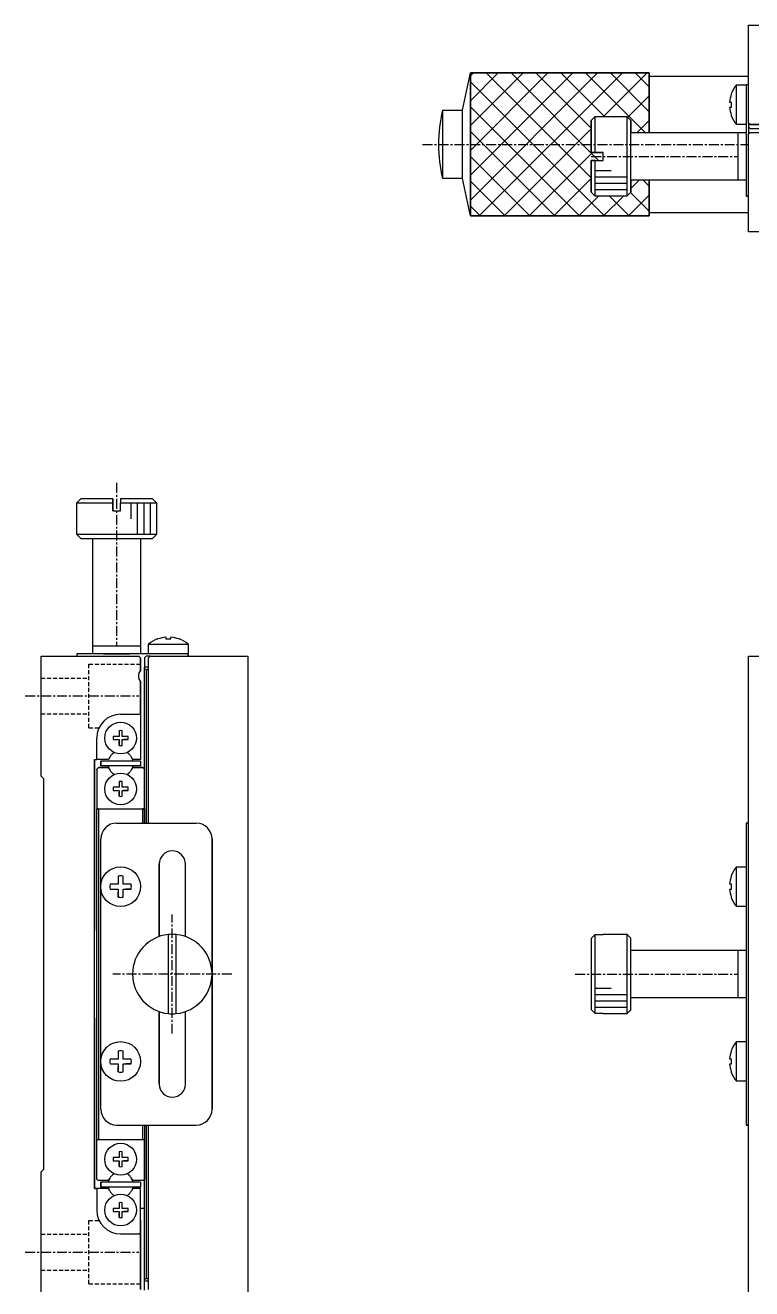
# Model space of a CAD drawing. Extents: x 934 to 1360, y 22 to 305.
# Drawn here: x 934.1 to 1025.5, y 144.3 to 303.3 of the extents above; entities that cross this region are included whole.
import ezdxf

# ---------------------------------------------------------------- set-up
doc = ezdxf.new("R2010")
doc.units = 0
doc.linetypes.add('CENTER', pattern=[2, 1.25, -0.25, 0.25, -0.25])
doc.linetypes.add('DASHED', pattern=[0.75, 0.5, -0.25])
doc.layers.get('0').update_dxf_attribs({"linetype": 'CONTINUOUS'})
for name, color, linetype in [('1', 7, 'CONTINUOUS'), ('2', 7, 'CONTINUOUS'), ('CENTER', 1, 'CENTER')]:
    doc.layers.add(name, color=color, linetype=linetype)

msp = doc.modelspace()

# ---------------------------------------------------------------- linework, layer by layer
at = {"color": 3, "linetype": 'CONTINUOUS'}
for p, q in [((990.45, 297.3), (990.07, 296.92)), ((993.57, 297.3), (990.07, 293.8)), ((996.7, 297.3), (990.07, 290.67)), ((999.82, 297.3), (990.07, 287.55)), ((1002.95, 297.3), (990.07, 284.42)), ((1006.07, 297.3), (990.07, 281.3)), ((990.07, 279.3), (990.07, 297.3)), ((990.07, 297.3), (1012.57, 297.3)), ((1006.95, 279.3), (990.07, 296.17)), ((1009.2, 297.3), (991.2, 279.3)), ((1005.27, 284.1), (992.07, 297.3)), ((1006.2, 286.3), (995.2, 297.3)), ((1005.27, 290.35), (998.32, 297.3)), ((1006.95, 291.8), (1001.45, 297.3)), ((1012.07, 289.8), (1004.57, 297.3)), ((1012.32, 297.3), (1006.82, 291.8)), ((1012.57, 292.42), (1007.7, 297.3)), ((1012.57, 295.55), (1010.82, 297.3)), ((1012.57, 297.3), (1012.57, 289.8)), ((1012.57, 294.42), (1009.86, 291.71)), ((1003.82, 279.3), (990.07, 293.05)), ((1005.27, 291.3), (1005.27, 287.3)), ((1012.57, 291.3), (1011.07, 289.8)), ((1000.7, 279.3), (990.07, 289.92)), ((1005.27, 290.25), (994.32, 279.3)), ((997.57, 279.3), (990.07, 286.8)), ((1005.45, 287.3), (997.45, 279.3)), ((1005.77, 287.3), (1005.27, 287.3)), ((1005.27, 286.3), (1005.27, 282.3)), ((1005.77, 286.3), (1006.77, 286.3)), ((1006.77, 286.3), (1006.77, 287.3)), ((1007.77, 285), (1005.77, 285)), ((994.45, 279.3), (990.07, 283.67)), ((1005.27, 284), (1000.57, 279.3)), ((1009.77, 284.2), (1005.77, 284.2)), ((1009.77, 283.4), (1005.77, 283.4)), ((1011.32, 283.8), (1010.27, 282.75)), ((1012.57, 283.05), (1011.82, 283.8)), ((1012.57, 283.8), (1012.57, 279.3)), ((1006.2, 281.8), (1003.7, 279.3)), ((1009.77, 282.6), (1005.77, 282.6)), ((1009.32, 281.8), (1006.82, 279.3)), ((1010.07, 279.3), (1007.57, 281.8)), ((1012.57, 281.92), (1009.95, 279.3)), ((1012.57, 279.92), (1010.24, 282.26)), ((991.32, 279.3), (990.07, 280.55)), ((1012.57, 279.3), (990.07, 279.3)), ((947.37, 243.2), (947.37, 241.2)), ((948.17, 243.2), (948.17, 239.2)), ((948.97, 243.2), (948.97, 239.2)), ((949.77, 243.2), (949.77, 239.2)), ((1007.77, 182.1), (1005.77, 182.1)), ((1009.77, 181.3), (1005.77, 181.3)), ((1009.77, 180.5), (1005.77, 180.5)), ((1009.77, 179.7), (1005.77, 179.7))]:
    msp.add_line(p, q, dxfattribs=at)
at = {"color": 3, "linetype": 'DASHED'}
for p, q in [((942.07, 214.9), (942.07, 222.9)), ((942.07, 222.9), (948.57, 222.9)), ((936.07, 221.15), (942.07, 221.15)), ((936.07, 216.65), (942.07, 216.65)), ((942.07, 214.9), (943.37, 214.9)), ((942.07, 144.9), (942.07, 152.9)), ((942.07, 152.9), (943.37, 152.9)), ((936.07, 151.15), (942.07, 151.15)), ((936.07, 146.65), (942.07, 146.65)), ((942.07, 144.9), (948.57, 144.9))]:
    msp.add_line(p, q, dxfattribs=at)
at = {"layer": '1', "color": 7, "linetype": 'CONTINUOUS'}
for p, q in [((1025.07, 303.3), (1105.07, 303.3)), ((1025.07, 291), (1025.07, 303.3)), ((989.07, 292.6), (990.07, 297.3)), ((1012.57, 297.3), (1012.57, 296.9)), ((1012.57, 289.8), (1012.57, 296.9)), ((1012.57, 296.9), (1025.07, 296.9)), ((1023.55, 290.8), (1023.55, 295.8)), ((1023.55, 295.8), (1024.77, 295.8)), ((1025.07, 295.8), (1024.77, 295.8)), ((1024.77, 295.8), (1024.77, 293.8)), ((1022.91, 294.62), (1022.91, 294.65)), ((1022.91, 294.62), (1022.91, 294.65)), ((986.57, 292.6), (986.57, 284)), ((986.57, 292.6), (989.07, 292.6)), ((989.07, 284), (989.07, 292.6)), ((1022.91, 293.6), (1022.7, 293.6)), ((1022.7, 293), (1022.91, 293)), ((1022.91, 293), (1022.91, 293.6)), ((1024.77, 293.8), (1024.77, 283.8)), ((1005.27, 291.3), (1005.77, 291.8)), ((1005.27, 291.3), (1005.27, 287.3)), ((1005.77, 287.3), (1005.77, 291.8)), ((1005.77, 291.8), (1009.77, 291.8)), ((1009.77, 291.8), (1009.77, 281.8)), ((1009.77, 291.8), (1010.27, 291.3)), ((1010.27, 282.3), (1010.27, 291.3)), ((1022.91, 291.95), (1022.91, 291.98)), ((1022.91, 291.95), (1022.91, 291.98)), ((1025.07, 291), (1025.07, 290.5)), ((1025.27, 290.8), (1025.07, 291)), ((1025.07, 291), (1025.27, 290.8)), ((1010.27, 289.8), (1023.77, 289.8)), ((1024.77, 290.8), (1023.55, 290.8)), ((1023.77, 286.8), (1023.77, 289.8)), ((1023.77, 286.8), (1023.77, 289.8)), ((1023.77, 289.8), (1024.77, 289.8)), ((1025.07, 290.5), (1025.07, 289.6)), ((1025.07, 290.5), (1025.07, 289.6)), ((1025.27, 290.3), (1025.07, 290.5)), ((1025.07, 290.5), (1025.27, 290.3)), ((1025.07, 289.6), (1025.27, 289.8)), ((1025.07, 277.3), (1025.07, 289.6)), ((1025.37, 290.8), (1025.27, 290.8)), ((1025.27, 290.8), (1027.62, 290.8)), ((1025.27, 290.3), (1026.47, 290.3)), ((1025.27, 290.3), (1026.47, 290.3)), ((1025.27, 289.8), (1025.37, 289.8)), ((1046.07, 290.8), (1025.37, 290.8)), ((1025.37, 289.8), (1026.91, 289.8)), ((1005.27, 287.3), (1005.77, 287.3)), ((1005.77, 286.3), (1005.27, 286.3)), ((1005.27, 286.3), (1005.27, 282.3)), ((1005.77, 287.3), (1006.77, 287.3)), ((1006.77, 287.3), (1005.77, 287.3)), ((1005.77, 281.8), (1005.77, 286.3)), ((1006.77, 286.3), (1006.77, 287.3)), ((1023.77, 283.8), (1023.77, 286.8)), ((1023.77, 283.8), (1023.77, 286.8)), ((989.07, 284), (986.57, 284)), ((990.07, 279.3), (989.07, 284)), ((1023.77, 283.8), (1010.27, 283.8)), ((1012.57, 279.7), (1012.57, 283.8)), ((1024.77, 283.8), (1023.77, 283.8)), ((1024.77, 283.8), (1024.77, 281.8)), ((1005.77, 281.8), (1005.27, 282.3)), ((1009.77, 281.8), (1005.77, 281.8)), ((1010.27, 282.3), (1009.77, 281.8)), ((1024.77, 281.8), (1025.07, 281.8)), ((1025.07, 281.8), (1024.77, 281.8)), ((1012.57, 279.7), (1012.57, 279.3)), ((1025.07, 279.7), (1012.57, 279.7)), ((1105.07, 277.3), (1025.07, 277.3)), ((940.57, 243.2), (941.07, 243.7)), ((945.07, 243.7), (941.07, 243.7)), ((945.07, 243.7), (945.07, 243.2)), ((945.07, 243.7), (945.07, 243.7)), ((945.07, 243.2), (945.07, 243.7)), ((950.07, 243.7), (946.07, 243.7)), ((946.07, 243.7), (946.07, 243.2)), ((950.07, 243.7), (950.57, 243.2)), ((940.57, 243.2), (945.07, 243.2)), ((940.57, 239.2), (940.57, 243.2)), ((945.07, 243.2), (945.07, 242.2)), ((945.07, 242.2), (945.07, 243.2)), ((945.07, 242.2), (946.07, 242.2)), ((946.07, 243.2), (950.57, 243.2)), ((946.07, 242.2), (946.07, 243.2)), ((950.57, 243.2), (950.57, 239.2)), ((945.57, 239.2), (940.57, 239.2)), ((941.07, 238.7), (940.57, 239.2)), ((941.07, 238.7), (945.57, 238.7)), ((941.07, 238.7), (942.57, 238.7)), ((942.57, 238.7), (948.57, 238.7)), ((942.57, 238.7), (945.57, 238.7)), ((942.57, 225.2), (942.57, 238.7)), ((950.57, 239.2), (945.57, 239.2)), ((945.57, 238.7), (950.07, 238.7)), ((945.57, 238.7), (948.57, 238.7)), ((948.57, 238.7), (950.07, 238.7)), ((948.57, 238.7), (948.57, 225.2)), ((950.57, 239.2), (950.07, 238.7)), ((950.72, 226.07), (950.76, 226.07)), ((950.72, 226.07), (950.76, 226.07)), ((951.77, 226.28), (951.77, 226.07)), ((951.77, 226.07), (952.37, 226.07)), ((952.37, 226.07), (952.37, 226.28)), ((953.39, 226.07), (953.42, 226.07)), ((953.39, 226.07), (953.42, 226.07)), ((942.57, 224.2), (940.57, 224.2)), ((942.57, 224.2), (940.57, 224.2)), ((940.57, 224.2), (940.57, 223.9)), ((942.57, 225.2), (948.57, 225.2)), ((942.57, 225.2), (948.57, 225.2)), ((942.57, 224.2), (942.57, 225.2)), ((952.57, 224.2), (942.57, 224.2)), ((943.92, 224.2), (947.22, 224.2)), ((948.57, 225.2), (948.57, 224.2)), ((949.57, 224.2), (948.57, 224.2)), ((949.57, 225.42), (952.07, 225.42)), ((949.57, 224.2), (949.57, 225.42)), ((952.07, 225.42), (954.57, 225.42)), ((954.57, 224.2), (952.57, 224.2)), ((954.57, 225.42), (954.57, 224.2)), ((954.57, 223.9), (954.57, 224.2)), ((954.57, 224.2), (954.57, 223.9)), ((936.07, 223.9), (948.37, 223.9)), ((936.07, 208.8), (936.07, 223.9)), ((948.37, 223.9), (948.57, 223.7)), ((948.57, 223.7), (948.37, 223.9)), ((948.57, 223.7), (948.57, 223.6)), ((948.57, 223.6), (948.57, 223.7)), ((948.57, 223.6), (948.57, 222.06)), ((948.57, 222.06), (948.57, 223.6)), ((948.57, 222.9), (948.57, 222.06)), ((948.57, 222.9), (948.57, 222.06)), ((948.57, 222.9), (948.57, 222.06)), ((948.57, 222.9), (948.57, 222.06)), ((949.07, 223.7), (949.27, 223.9)), ((949.07, 223.7), (949.07, 222.5)), ((949.77, 223.9), (949.27, 223.9)), ((949.57, 223.7), (949.77, 223.9)), ((949.57, 223.6), (949.57, 223.7)), ((949.57, 202.9), (949.57, 223.6)), ((949.77, 223.9), (962.07, 223.9)), ((962.07, 223.9), (962.07, 143.9)), ((1025.07, 223.9), (1105.07, 223.9)), ((1025.07, 143.9), (1025.07, 223.9)), ((948.37, 221.71), (948.57, 222.06)), ((948.57, 220.74), (948.37, 221.09)), ((949.57, 222.5), (949.07, 222.5)), ((949.07, 222.4), (949.07, 222.5)), ((949.57, 222.5), (949.07, 222.5)), ((949.07, 222.4), (949.27, 222.2)), ((949.07, 202.9), (949.07, 222.4)), ((949.57, 222.2), (949.27, 222.2)), ((949.27, 222.2), (949.27, 202.9)), ((948.57, 220.74), (948.57, 216.6)), ((948.57, 216.6), (948.57, 220.74)), ((948.57, 220.74), (948.57, 216.6)), ((948.57, 220.74), (948.57, 216.6)), ((948.57, 220.74), (948.57, 216.6)), ((948.57, 220.74), (948.57, 216.6)), ((946.07, 216.6), (948.37, 216.6)), ((948.37, 216.6), (948.57, 216.6)), ((948.57, 216.6), (948.57, 210.9)), ((948.57, 216.6), (948.57, 214.9)), ((948.57, 216.6), (948.57, 214.9)), ((948.57, 216.6), (948.57, 210.9)), ((948.57, 216.6), (948.57, 214.9)), ((948.57, 216.6), (948.57, 214.9)), ((943.07, 210.9), (943.07, 213.6)), ((943.07, 210.9), (943.07, 213.6)), ((945.87, 213.8), (945.14, 213.8)), ((945.14, 213.4), (945.87, 213.4)), ((945.14, 213.4), (945.69, 213.4)), ((945.87, 214.53), (945.87, 213.8)), ((945.87, 214.53), (945.87, 213.99)), ((945.87, 213.4), (945.87, 212.67)), ((945.87, 212.67), (945.87, 213.21)), ((946.27, 213.8), (946.27, 214.53)), ((947, 213.8), (946.27, 213.8)), ((946.27, 213.4), (947, 213.4)), ((946.27, 212.67), (946.27, 213.4)), ((947, 213.4), (946.46, 213.4)), ((942.77, 156.9), (942.77, 210.9)), ((942.77, 210.9), (943.07, 210.9)), ((942.77, 210.9), (942.77, 189.4)), ((944.53, 210.9), (943.07, 210.9)), ((943.07, 209.7), (943.27, 209.9)), ((943.27, 209.9), (944.53, 209.9)), ((944.53, 209.9), (943.27, 209.9)), ((943.57, 210.7), (943.57, 210.1)), ((944.51, 210.7), (943.57, 210.7)), ((948.57, 210.7), (943.57, 210.7)), ((943.57, 210.1), (943.57, 210.7)), ((948.57, 210.1), (943.57, 210.1)), ((944.51, 210.7), (944.42, 210.7)), ((944.51, 210.7), (944.42, 210.7)), ((944.51, 210.7), (944.42, 210.7)), ((946.07, 210.7), (944.42, 210.7)), ((944.51, 210.7), (944.42, 210.7)), ((944.51, 210.7), (944.42, 210.7)), ((944.51, 210.7), (944.42, 210.7)), ((944.7, 211.19), (944.53, 210.9)), ((944.7, 211.19), (944.53, 210.9)), ((944.53, 209.9), (944.7, 209.61)), ((944.7, 209.61), (944.53, 209.9)), ((947.72, 210.7), (946.07, 210.7)), ((947.62, 210.9), (947.45, 211.19)), ((947.45, 209.61), (947.62, 209.9)), ((948.57, 210.9), (947.62, 210.9)), ((947.62, 209.9), (948.87, 209.9)), ((948.87, 209.9), (947.62, 209.9)), ((948.57, 210.7), (947.63, 210.7)), ((947.72, 210.7), (947.63, 210.7)), ((947.72, 210.7), (947.63, 210.7)), ((947.72, 210.7), (947.63, 210.7)), ((947.72, 210.7), (947.63, 210.7)), ((947.72, 210.7), (947.63, 210.7)), ((947.72, 210.7), (947.63, 210.7)), ((947.72, 210.7), (947.63, 210.7)), ((947.72, 210.7), (947.63, 210.7)), ((947.72, 210.7), (947.63, 210.7)), ((947.72, 210.7), (947.63, 210.7)), ((947.72, 210.7), (947.63, 210.7)), ((947.72, 210.7), (947.63, 210.7)), ((947.72, 210.7), (947.63, 210.7)), ((947.72, 210.7), (947.63, 210.7)), ((947.72, 210.7), (947.63, 210.7)), ((947.72, 210.7), (947.63, 210.7)), ((947.72, 210.7), (947.63, 210.7)), ((947.72, 210.7), (947.63, 210.7)), ((947.72, 210.7), (947.63, 210.7)), ((947.72, 210.7), (947.63, 210.7)), ((947.72, 210.7), (947.63, 210.7)), ((947.72, 210.7), (947.63, 210.7)), ((947.72, 210.7), (947.63, 210.7)), ((947.72, 210.7), (947.63, 210.7)), ((947.72, 210.7), (947.63, 210.7)), ((947.72, 210.7), (947.63, 210.7)), ((947.72, 210.7), (947.63, 210.7)), ((947.72, 210.7), (947.63, 210.7)), ((947.72, 210.7), (947.63, 210.7)), ((947.72, 210.7), (947.63, 210.7)), ((947.72, 210.7), (947.63, 210.7)), ((948.57, 210.7), (948.57, 210.1)), ((949.07, 209.7), (948.87, 209.9)), ((948.87, 209.9), (949.07, 209.7)), ((936.42, 208.45), (936.07, 208.8)), ((936.42, 159.35), (936.42, 208.45)), ((943.07, 209.6), (943.07, 209.7)), ((943.07, 209.6), (943.07, 204.7)), ((949.07, 209.7), (949.07, 209.6)), ((949.07, 204.7), (949.07, 209.6)), ((945.87, 207.4), (945.14, 207.4)), ((945.14, 207), (945.87, 207)), ((945.14, 207), (945.69, 207)), ((945.87, 208.13), (945.87, 207.4)), ((945.87, 208.13), (945.87, 207.59)), ((945.87, 207), (945.87, 206.27)), ((945.87, 206.27), (945.87, 206.81)), ((946.27, 207.4), (946.27, 208.13)), ((947, 207.4), (946.27, 207.4)), ((946.27, 207), (947, 207)), ((946.27, 206.27), (946.27, 207)), ((947, 207), (946.46, 207)), ((943.27, 204.7), (943.07, 204.7)), ((943.07, 204.7), (949.07, 204.7)), ((943.07, 163.1), (943.07, 204.7)), ((943.27, 204.7), (948.87, 204.7)), ((943.27, 204.7), (943.27, 163.1)), ((948.87, 202.9), (948.87, 204.7)), ((949.07, 204.7), (948.87, 204.7)), ((949.07, 204.7), (949.07, 202.9)), ((942.77, 202.9), (942.77, 196.9)), ((942.77, 202.9), (942.77, 196.9)), ((942.77, 202.9), (942.77, 196.9)), ((942.77, 202.9), (942.77, 196.9)), ((945.57, 202.9), (955.57, 202.9)), ((945.57, 202.9), (951.74, 202.9)), ((953.4, 202.9), (955.57, 202.9)), ((1025.07, 202.9), (1024.77, 202.9)), ((1024.77, 202.9), (1024.77, 200.9)), ((943.57, 194.9), (943.57, 200.9)), ((957.57, 200.9), (957.57, 183.9)), ((957.57, 183.9), (957.57, 200.9)), ((1024.77, 200.9), (1024.77, 166.9)), ((950.92, 197.75), (950.92, 188.62)), ((950.92, 188.62), (950.92, 197.75)), ((954.22, 188.62), (954.22, 197.75)), ((1023.55, 192.4), (1023.55, 197.4)), ((1023.55, 197.4), (1024.77, 197.4)), ((945.77, 196.22), (945.77, 195.2)), ((945.77, 196.22), (945.77, 195.54)), ((946.37, 195.2), (946.37, 196.22)), ((1022.91, 196.22), (1022.91, 196.25)), ((1022.91, 196.22), (1022.91, 196.25)), ((943.57, 172.9), (943.57, 194.9)), ((945.77, 195.2), (944.76, 195.2)), ((944.76, 194.6), (945.77, 194.6)), ((944.76, 194.6), (945.43, 194.6)), ((945.77, 194.6), (945.77, 193.58)), ((945.77, 193.58), (945.77, 194.26)), ((947.39, 195.2), (946.37, 195.2)), ((946.37, 194.6), (947.39, 194.6)), ((946.37, 193.58), (946.37, 194.6)), ((947.39, 194.6), (946.71, 194.6)), ((1022.91, 195.2), (1022.7, 195.2)), ((1022.7, 194.6), (1022.91, 194.6)), ((1022.91, 194.6), (1022.91, 195.2)), ((1022.91, 193.55), (1022.91, 193.58)), ((1022.91, 193.55), (1022.91, 193.58)), ((1024.77, 192.4), (1023.55, 192.4)), ((952.07, 188.87), (952.07, 178.92)), ((952.07, 188.37), (952.07, 179.43)), ((953.07, 178.92), (953.07, 188.87)), ((1005.77, 188.87), (1005.27, 188.37)), ((1005.27, 188.37), (1005.27, 179.43)), ((1005.77, 188.87), (1006.77, 188.87)), ((1005.77, 178.92), (1005.77, 188.87)), ((1006.77, 188.87), (1006.77, 188.9)), ((1006.77, 188.9), (1009.77, 188.9)), ((1009.77, 188.9), (1009.77, 178.9)), ((1009.77, 188.9), (1010.27, 188.4)), ((1010.27, 186.9), (1010.27, 188.4)), ((1010.27, 179.4), (1010.27, 188.4)), ((1010.27, 180.9), (1010.27, 186.9)), ((1010.27, 180.9), (1010.27, 186.9)), ((1010.27, 186.9), (1023.77, 186.9)), ((1023.77, 183.9), (1023.77, 186.9)), ((1023.77, 183.9), (1023.77, 186.9)), ((1023.77, 186.9), (1024.77, 186.9)), ((957.57, 183.9), (957.57, 166.9)), ((957.57, 166.9), (957.57, 183.9)), ((1023.77, 180.9), (1023.77, 183.9)), ((1023.77, 180.9), (1023.77, 183.9)), ((1010.27, 179.4), (1010.27, 180.9)), ((1023.77, 180.9), (1010.27, 180.9)), ((1024.77, 180.9), (1023.77, 180.9)), ((942.77, 178.4), (942.77, 156.9)), ((950.92, 179.18), (950.92, 170.05)), ((950.92, 170.05), (950.92, 179.18)), ((954.22, 170.05), (954.22, 179.18)), ((1005.27, 179.43), (1005.77, 178.92)), ((1006.77, 178.92), (1005.77, 178.92)), ((1006.77, 178.9), (1006.77, 178.92)), ((1009.77, 178.9), (1006.77, 178.9)), ((1010.27, 179.4), (1009.77, 178.9)), ((1023.55, 170.4), (1023.55, 175.4)), ((1023.55, 175.4), (1024.77, 175.4)), ((945.77, 174.22), (945.77, 173.2)), ((945.77, 174.22), (945.77, 173.54)), ((946.37, 173.2), (946.37, 174.22)), ((1022.91, 174.22), (1022.91, 174.25)), ((1022.91, 174.22), (1022.91, 174.25)), ((943.57, 166.9), (943.57, 172.9)), ((945.77, 173.2), (944.76, 173.2)), ((944.76, 172.6), (945.77, 172.6)), ((944.76, 172.6), (945.43, 172.6)), ((945.77, 172.6), (945.77, 171.58)), ((945.77, 171.58), (945.77, 172.26)), ((947.39, 173.2), (946.37, 173.2)), ((946.37, 172.6), (947.39, 172.6)), ((946.37, 171.58), (946.37, 172.6)), ((947.39, 172.6), (946.71, 172.6)), ((1022.91, 173.2), (1022.7, 173.2)), ((1022.7, 172.6), (1022.91, 172.6)), ((1022.91, 172.6), (1022.91, 173.2)), ((942.77, 170.9), (942.77, 164.9)), ((942.77, 170.9), (942.77, 164.9)), ((942.77, 170.9), (942.77, 164.9)), ((942.77, 170.9), (942.77, 164.9)), ((1022.91, 171.55), (1022.91, 171.58)), ((1022.91, 171.55), (1022.91, 171.58)), ((1024.77, 170.4), (1023.55, 170.4)), ((1024.77, 166.9), (1024.77, 164.9)), ((945.57, 164.9), (955.57, 164.9)), ((948.87, 163.1), (948.87, 164.9)), ((949.07, 164.9), (949.07, 163.1)), ((949.27, 164.9), (949.27, 145.6)), ((949.57, 144.2), (949.57, 164.9)), ((1024.77, 164.9), (1025.07, 164.9)), ((1025.07, 164.9), (1024.77, 164.9)), ((943.07, 163.1), (943.27, 163.1)), ((943.07, 158.2), (943.07, 163.1)), ((943.27, 163.1), (948.87, 163.1)), ((948.87, 163.1), (949.07, 163.1)), ((949.07, 145.4), (949.07, 163.1)), ((949.07, 163.1), (949.07, 158.2)), ((945.87, 160.8), (945.14, 160.8)), ((945.87, 161.53), (945.87, 160.8)), ((945.87, 161.53), (945.87, 160.99)), ((946.27, 160.8), (946.27, 161.53)), ((947, 160.8), (946.27, 160.8)), ((936.07, 159), (936.42, 159.35)), ((945.14, 160.4), (945.87, 160.4)), ((945.14, 160.4), (945.69, 160.4)), ((945.87, 160.4), (945.87, 159.67)), ((945.87, 159.67), (945.87, 160.21)), ((946.27, 160.4), (947, 160.4)), ((946.27, 159.67), (946.27, 160.4)), ((947, 160.4), (946.46, 160.4)), ((936.07, 143.9), (936.07, 159)), ((943.07, 158.1), (943.07, 158.2)), ((943.07, 158.1), (943.27, 157.9)), ((944.53, 157.9), (943.27, 157.9)), ((948.57, 157.7), (943.57, 157.7)), ((943.57, 157.1), (943.57, 157.7)), ((944.51, 157.7), (943.57, 157.7)), ((943.57, 157.7), (943.57, 157.1)), ((944.51, 157.7), (944.42, 157.7)), ((944.51, 157.7), (944.42, 157.7)), ((944.51, 157.7), (944.42, 157.7)), ((944.51, 157.7), (944.42, 157.7)), ((944.51, 157.7), (944.42, 157.7)), ((944.51, 157.7), (944.42, 157.7)), ((944.51, 157.7), (944.42, 157.7)), ((944.51, 157.7), (944.42, 157.7)), ((944.51, 157.7), (944.42, 157.7)), ((944.51, 157.7), (944.42, 157.7)), ((944.51, 157.7), (944.42, 157.7)), ((944.51, 157.7), (944.42, 157.7)), ((944.51, 157.7), (944.42, 157.7)), ((944.51, 157.7), (944.42, 157.7)), ((944.51, 157.7), (944.42, 157.7)), ((946.07, 157.7), (944.42, 157.7)), ((944.51, 157.7), (944.42, 157.7)), ((944.51, 157.7), (944.42, 157.7)), ((944.51, 157.7), (944.42, 157.7)), ((944.51, 157.7), (944.42, 157.7)), ((944.51, 157.7), (944.42, 157.7)), ((944.51, 157.7), (944.42, 157.7)), ((944.51, 157.7), (944.42, 157.7)), ((944.51, 157.7), (944.42, 157.7)), ((944.51, 157.7), (944.42, 157.7)), ((944.51, 157.7), (944.42, 157.7)), ((944.51, 157.7), (944.42, 157.7)), ((944.51, 157.7), (944.42, 157.7)), ((944.51, 157.7), (944.42, 157.7)), ((944.51, 157.7), (944.42, 157.7)), ((944.51, 157.7), (944.42, 157.7)), ((944.51, 157.7), (944.42, 157.7)), ((944.7, 158.19), (944.53, 157.9)), ((944.53, 157.9), (944.7, 158.19)), ((947.72, 157.7), (946.07, 157.7)), ((947.62, 157.9), (947.45, 158.19)), ((948.87, 157.9), (947.62, 157.9)), ((948.57, 157.7), (947.63, 157.7)), ((947.72, 157.7), (947.63, 157.7)), ((947.72, 157.7), (947.63, 157.7)), ((947.72, 157.7), (947.63, 157.7)), ((947.72, 157.7), (947.63, 157.7)), ((947.72, 157.7), (947.63, 157.7)), ((947.72, 157.7), (947.63, 157.7)), ((947.72, 157.7), (947.63, 157.7)), ((947.72, 157.7), (947.63, 157.7)), ((947.72, 157.7), (947.63, 157.7)), ((947.72, 157.7), (947.63, 157.7)), ((947.72, 157.7), (947.63, 157.7)), ((947.72, 157.7), (947.63, 157.7)), ((947.72, 157.7), (947.63, 157.7)), ((947.72, 157.7), (947.63, 157.7)), ((947.72, 157.7), (947.63, 157.7)), ((947.72, 157.7), (947.63, 157.7)), ((947.72, 157.7), (947.63, 157.7)), ((947.72, 157.7), (947.63, 157.7)), ((947.72, 157.7), (947.63, 157.7)), ((947.72, 157.7), (947.63, 157.7)), ((947.72, 157.7), (947.63, 157.7)), ((947.72, 157.7), (947.63, 157.7)), ((947.72, 157.7), (947.63, 157.7)), ((947.72, 157.7), (947.63, 157.7)), ((947.72, 157.7), (947.63, 157.7)), ((947.72, 157.7), (947.63, 157.7)), ((947.72, 157.7), (947.63, 157.7)), ((947.72, 157.7), (947.63, 157.7)), ((947.72, 157.7), (947.63, 157.7)), ((947.72, 157.7), (947.63, 157.7)), ((947.72, 157.7), (947.63, 157.7)), ((948.57, 157.7), (948.57, 157.1)), ((948.87, 157.9), (949.07, 158.1)), ((948.87, 157.9), (949.07, 158.1)), ((949.07, 158.2), (949.07, 158.1)), ((943.07, 156.9), (942.77, 156.9)), ((942.77, 156.9), (943.07, 156.9)), ((943.07, 156.9), (943.07, 154.2)), ((944.53, 156.9), (943.07, 156.9)), ((944.53, 156.9), (943.07, 156.9)), ((943.07, 156.9), (943.07, 154.2)), ((948.57, 157.1), (943.57, 157.1)), ((944.7, 156.61), (944.53, 156.9)), ((944.7, 156.61), (944.53, 156.9)), ((947.62, 156.9), (947.45, 156.61)), ((948.57, 156.9), (947.62, 156.9)), ((948.57, 156.9), (947.62, 156.9)), ((948.57, 151.2), (948.57, 156.9)), ((948.57, 151.2), (948.57, 156.9)), ((945.87, 154.4), (945.14, 154.4)), ((945.87, 155.13), (945.87, 154.4)), ((945.87, 155.13), (945.87, 154.59)), ((946.27, 154.4), (946.27, 155.13)), ((947, 154.4), (946.27, 154.4)), ((949.07, 154.4), (948.57, 154.4)), ((945.14, 154), (945.87, 154)), ((945.14, 154), (945.69, 154)), ((945.87, 154), (945.87, 153.27)), ((945.87, 153.27), (945.87, 153.81)), ((946.27, 154), (947, 154)), ((946.27, 153.27), (946.27, 154)), ((947, 154), (946.46, 154)), ((948.57, 152.9), (948.57, 144.9)), ((948.57, 152.9), (948.57, 144.9)), ((948.57, 152.9), (948.57, 144.9)), ((948.57, 152.9), (948.57, 144.9)), ((946.07, 151.2), (948.37, 151.2)), ((946.07, 151.2), (948.57, 151.2)), ((948.57, 151.2), (948.37, 151.2)), ((948.57, 151.2), (948.57, 144.2)), ((948.57, 144.2), (948.57, 151.2)), ((949.27, 145.6), (949.07, 145.4)), ((949.07, 145.3), (949.07, 145.4)), ((949.07, 145.3), (949.57, 145.3)), ((949.07, 144.1), (949.07, 145.3)), ((949.27, 145.6), (949.57, 145.6))]:
    msp.add_line(p, q, dxfattribs=at)
for centre, radius in [((946.07, 213.6), 2), ((946.07, 207.2), 2), ((946.07, 194.9), 2.5), ((946.07, 172.9), 2.5), ((946.07, 160.6), 2), ((946.07, 154.2), 2)]:
    msp.add_circle(centre, radius, dxfattribs=at)
for centre, radius, start, end in [((1026.67, 293.3), 4, 141.3178, 160.2754), ((1026.67, 293.3), 3.99, 160.7318, 175.6866), ((1004.81, 288.3), 18.74, 166.735, 180), ((1026.67, 293.3), 3.99, 184.3134, 199.2682), ((1026.67, 293.3), 4, 199.7246, 218.6822), ((1004.81, 288.3), 18.74, 180, 193.265), ((952.07, 222.3), 4, 109.7246, 128.6822), ((952.07, 222.3), 3.99, 94.3134, 109.2682), ((952.07, 222.3), 3.99, 70.7318, 85.6866), ((952.07, 222.3), 4, 51.3178, 70.2754), ((949.32, 221.4), 1, 161.8051, 198.1949), ((946.07, 213.6), 3, 90, 180), ((946.07, 213.6), 0.95, 167.8468, 192.1532), ((946.07, 213.6), 0.95, 77.8468, 102.1532), ((946.07, 213.6), 0.95, 347.8468, 12.1532), ((946.07, 210.4), 1.59, 135, 150), ((946.19, 210.28), 1.75, 121.8815, 135), ((946.07, 210.4), 1.59, 120.4333, 134.9998), ((946.07, 213.6), 0.95, 257.8468, 282.1532), ((945.96, 210.28), 1.75, 45, 58.1185), ((946.07, 210.4), 1.59, 45.0002, 59.5667), ((946.07, 210.4), 1.59, 30, 45), ((946.07, 210.4), 1.59, 190.8931, 210), ((946.07, 210.4), 1.59, 329.7392, 349.1069), ((946.07, 210.4), 1.59, 10.8931, 30), ((946.07, 210.4), 1.59, 210, 210.2608), ((946.07, 210.4), 1.59, 210.2608, 225), ((946.19, 210.51), 1.75, 225, 238.1185), ((946.07, 210.4), 1.59, 224.9998, 239.5668), ((945.96, 210.51), 1.75, 301.8815, 315), ((946.07, 210.4), 1.59, 300.4332, 315.0002), ((946.07, 210.4), 1.59, 315, 329.7392), ((946.07, 210.4), 1.59, 329.7392, 330), ((946.07, 207.2), 0.95, 167.8468, 192.1532), ((946.07, 207.2), 0.95, 77.8468, 102.1532), ((946.07, 207.2), 0.95, 347.8468, 12.1532), ((946.07, 207.2), 0.95, 257.8468, 282.1532), ((945.57, 200.9), 2, 90, 180), ((955.57, 200.9), 2, 0, 90), ((952.57, 197.75), 1.65, 0, 180), ((1026.67, 194.9), 4, 141.3178, 160.2754), ((946.07, 194.9), 1.35, 77.1604, 102.8396), ((1026.67, 194.9), 3.99, 160.7318, 175.6866), ((946.07, 194.9), 1.35, 167.1604, 192.8396), ((946.07, 194.9), 1.35, 347.1604, 12.8396), ((1026.67, 194.9), 3.99, 184.3134, 199.2682), ((946.07, 194.9), 1.35, 257.1604, 282.8396), ((1026.67, 194.9), 4, 199.7246, 218.6822), ((952.57, 183.9), 5, 95.7392, 264.2608), ((952.57, 183.9), 5, 84.2608, 95.7392), ((952.57, 183.9), 5, 275.7392, 84.2608), ((952.57, 183.9), 5, 264.2608, 275.7392), ((1026.67, 172.9), 4, 141.3178, 160.2754), ((946.07, 172.9), 1.35, 77.1604, 102.8396), ((1026.67, 172.9), 3.99, 160.7318, 175.6866), ((946.07, 172.9), 1.35, 167.1604, 192.8396), ((946.07, 172.9), 1.35, 347.1604, 12.8396), ((1026.67, 172.9), 3.99, 184.3134, 199.2682), ((946.07, 172.9), 1.35, 257.1604, 282.8396), ((1026.67, 172.9), 4, 199.7246, 218.6822), ((952.57, 170.05), 1.65, 180, 0), ((945.57, 166.9), 2, 180, 270), ((955.57, 166.9), 2, 270, 0), ((946.07, 160.6), 0.95, 167.8468, 192.1532), ((946.07, 160.6), 0.95, 77.8468, 102.1532), ((946.07, 160.6), 0.95, 347.8468, 12.1532), ((946.07, 160.6), 0.95, 257.8468, 282.1532), ((946.07, 157.4), 1.59, 150, 169.1068), ((946.07, 157.4), 1.59, 135, 149.7392), ((946.07, 157.4), 1.59, 149.7392, 150), ((946.19, 157.28), 1.75, 121.8815, 135), ((946.07, 157.4), 1.59, 120.4333, 135), ((945.96, 157.28), 1.75, 45, 58.1185), ((946.07, 157.4), 1.59, 45.0002, 59.5667), ((946.07, 157.4), 1.59, 30.2608, 45), ((946.07, 157.4), 1.59, 30, 30.2608), ((946.07, 157.4), 1.59, 10.893, 30), ((946.07, 157.4), 1.59, 190.893, 210), ((946.07, 157.4), 1.59, 210, 225), ((946.19, 157.51), 1.75, 225, 238.1185), ((946.07, 157.4), 1.59, 224.9998, 239.5668), ((945.96, 157.51), 1.75, 301.8815, 315), ((946.07, 157.4), 1.59, 300.4332, 315), ((946.07, 157.4), 1.59, 315, 330), ((946.07, 157.4), 1.59, 330, 349.107), ((946.07, 154.2), 0.95, 167.8468, 192.1532), ((946.07, 154.2), 0.95, 77.8468, 102.1532), ((946.07, 154.2), 0.95, 347.8468, 12.1532), ((946.07, 154.2), 3, 180, 270), ((946.07, 154.2), 0.95, 257.8468, 282.1532)]:
    msp.add_arc(centre, radius, start, end, dxfattribs=at)
at = {"layer": '2', "color": 7, "linetype": 'CONTINUOUS'}
for p, q in [((990.07, 297.3), (990.07, 279.3)), ((1012.57, 297.3), (990.07, 297.3)), ((1012.57, 289.8), (1012.57, 297.3)), ((1005.27, 291.3), (1005.77, 291.8)), ((1005.27, 287.3), (1005.27, 291.3)), ((1005.77, 291.8), (1009.77, 291.8)), ((1009.77, 291.8), (1010.27, 291.3)), ((1010.27, 291.3), (1010.27, 289.8)), ((1010.27, 289.8), (1012.57, 289.8)), ((1006.77, 287.3), (1005.27, 287.3)), ((1005.27, 286.3), (1006.77, 286.3)), ((1005.27, 282.3), (1005.27, 286.3)), ((1006.77, 286.3), (1006.77, 287.3)), ((1010.27, 283.8), (1010.27, 282.3)), ((1012.57, 283.8), (1010.27, 283.8)), ((1012.57, 279.3), (1012.57, 283.8)), ((1005.77, 281.8), (1005.27, 282.3)), ((1009.77, 281.8), (1005.77, 281.8)), ((1010.27, 282.3), (1009.77, 281.8)), ((990.07, 279.3), (1012.57, 279.3))]:
    msp.add_line(p, q, dxfattribs=at)
at = {"layer": 'CENTER', "color": 1, "linetype": 'CENTER'}
for p, q in [((984.07, 288.3), (1025.07, 288.3)), ((1005.27, 286.8), (1023.77, 286.8)), ((945.57, 245.7), (945.57, 225.2)), ((934.07, 218.9), (948.37, 218.9)), ((952.57, 176.4), (952.57, 191.4)), ((960.07, 183.9), (945.07, 183.9)), ((1003.27, 183.9), (1023.77, 183.9)), ((934.07, 148.9), (948.37, 148.9))]:
    msp.add_line(p, q, dxfattribs=at)

doc.saveas('drawing.dxf')
